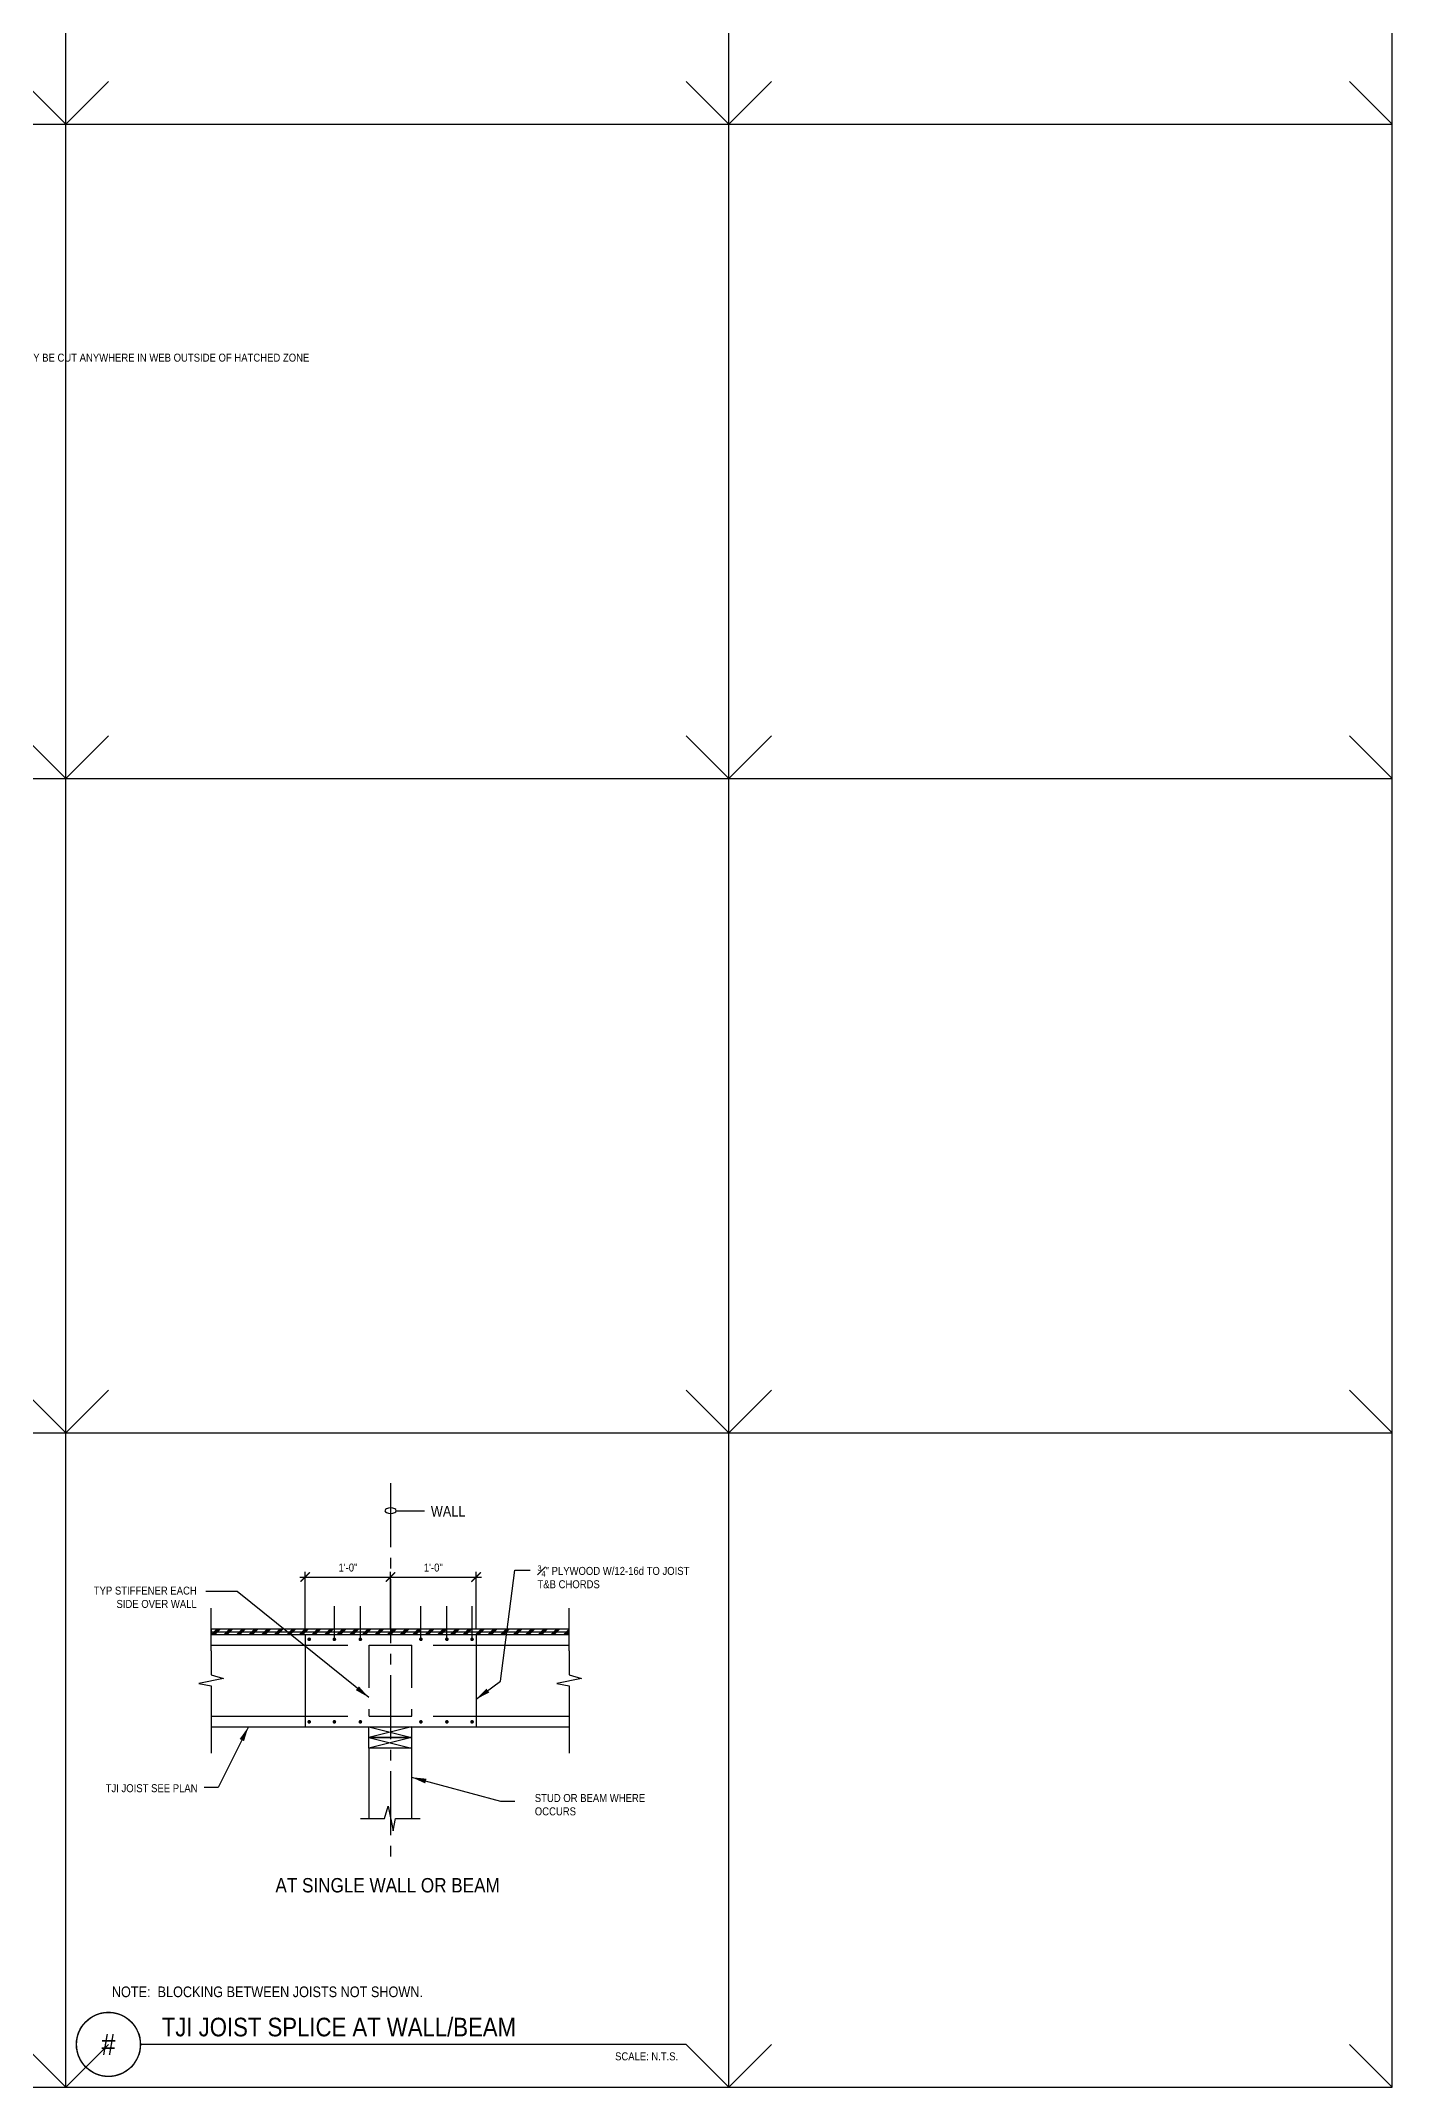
# Model space of a CAD drawing. Header units: inches. Extents: x -16404 to 14624, y -1591 to 16152.
# Drawn here: x -8572.6 to -8382.7, y 5927.5 to 6215.2 of the extents above; entities that cross this region are included whole.
import ezdxf
from ezdxf import colors
from ezdxf.entities.mleader import LeaderData, LeaderLine
from ezdxf.enums import TextEntityAlignment as Align
from ezdxf.math import Vec2, Vec3

# ---------------------------------------------------------------- set-up
doc = ezdxf.new("R2010")
doc.units = ezdxf.units.IN
doc.header["$LTSCALE"] = 24
doc.header["$MEASUREMENT"] = 0
for name, pattern in [('CENTER2', [1.125, 0.75, -0.125, 0.125, -0.125]), ('DASHED2', [0.375, 0.25, -0.125]), ('HIDDEN', [0.375, 0.25, -0.125])]:
    doc.linetypes.add(name, pattern=pattern)
doc.layers.get('0').update_dxf_attribs({"linetype": 'CONTINUOUS'})
doc.layers.get('DefPoints').update_dxf_attribs({"color": 251, "linetype": 'CONTINUOUS'})
for name, color, linetype in [('S-ANNO-DIMS', 2, 'CONTINUOUS'), ('S-ANNO-NOTE', 4, 'CONTINUOUS'), ('S-BREAK', 2, 'CONTINUOUS'), ('S-GRID', 1, 'CENTER2'), ('S-NAIL', 2, 'CONTINUOUS'), ('S-SIMPSON', 2, 'CONTINUOUS'), ('S-WOOD', 3, 'CONTINUOUS')]:
    doc.layers.add(name, color=color, linetype=linetype)
doc.layers.add('S-ANNO-GRID-NONPLOT', color=251, linetype='CONTINUOUS', plot=False)
doc.layers.add('S-HATCH1', color=1, linetype='CONTINUOUS', transparency=0.5)
doc.styles.add('Arial', font='arial.ttf', dxfattribs={"width": 0.85})
doc.dimstyles.new('DIM-12$0', dxfattribs={"dimscale": 12, "dimtxt": 0.09375, "dimasz": 0.109375, "dimexe": 0.0625, "dimexo": 0.0625, "dimgap": 0.0625, "dimtad": 1, "dimdec": 4, "dimzin": 11, "dimdsep": 46, "dimlunit": 4, "dimtxsty": 'Arial', "dimblk": 'ARCHTICK', "dimblk1": 'ARCHTICK', "dimblk2": 'ARCHTICK', "dimsah": 1, "dimcen": 0.125, "dimdle": 0.0625, "dimclrd": 256, "dimclre": 256, "dimclrt": 4, "dimadec": 0, "dimazin": 0, "dimtfac": 0.75, "dimtdec": 4, "dimtofl": 0, "dimtmove": 0, "dimatfit": 3, "dimldrblk": 'ARCHTICK', "dimfxl": 1, "dimfrac": 1, "dimtolj": 1, "dimtzin": 11, "dimarcsym": 0})
doc.dimstyles.new('DIM16$7', dxfattribs={"dimscale": 16, "dimtxt": 0.09375, "dimasz": 0.125, "dimexe": 0.09375, "dimexo": 0.0625, "dimgap": 0.0313, "dimtad": 1, "dimdec": 4, "dimzin": 3, "dimdsep": 46, "dimlunit": 4, "dimtxsty": 'Arial', "dimsah": 1, "dimcen": 0.09, "dimdle": 0.0975, "dimclrd": 256, "dimclre": 256, "dimclrt": 4, "dimazin": 0, "dimtfac": 0.75, "dimtdec": 4, "dimtofl": 0, "dimtmove": 0, "dimatfit": 3, "dimfxl": 1, "dimfrac": 1, "dimtolj": 1, "dimtzin": 0, "dimarcsym": 0})

# ---------------------------------------------------------------- blocks, each defined once
blk = doc.blocks.new('-SYMBRK')
for p, q in [((-0.2, 0), (0.365, 0)), ((0.365, 0), (0.452, 0.29)), ((0.452, 0.29), (0.567, -0.289)), ((0.626, 0), (1.2, 0)), ((0.567, -0.289), (0.626, 0))]:
    blk.add_line(p, q)
blk = doc.blocks.new('_ARCHTICK')
at = {"color": 0, "linetype": 'ByBlock', "const_width": 0.15}
blk.add_lwpolyline([(-0.5, -0.5), (0.5, 0.5)], dxfattribs=at)
blk = doc.blocks.new('*D2139')
at = {"layer": 'DefPoints', "color": 0, "transparency": 16777216}
for p in [(-8523.45, 5999.18), (-8535.45, 5991.12), (-8523.45, 5991.12)]:
    blk.add_point(p, dxfattribs=at)
at = {"layer": 'S-ANNO-DIMS', "lineweight": -2, "transparency": 16777216}
for p, q in [((-8536.2, 5999.18), (-8522.7, 5999.18)), ((-8535.45, 5991.87), (-8535.45, 5999.93)), ((-8523.45, 5991.87), (-8523.45, 5999.93))]:
    blk.add_line(p, q, dxfattribs=at)
at = {"layer": 'S-ANNO-DIMS', "lineweight": -2, "transparency": 16777216, "xscale": 1.3125, "yscale": 1.3125, "zscale": 1.3125, "rotation": 180}
blk.add_blockref('_ARCHTICK', (-8535.45, 5999.18), dxfattribs=at)
at = {"layer": 'S-ANNO-DIMS', "lineweight": -2, "transparency": 16777216, "xscale": 1.3125, "yscale": 1.3125, "zscale": 1.3125}
blk.add_blockref('_ARCHTICK', (-8523.45, 5999.18), dxfattribs=at)
at = {"layer": 'S-ANNO-DIMS', "color": 4, "transparency": 16777216, "insert": (-8529.45, 6000.5), "char_height": 1.125, "attachment_point": 5, "style": 'Arial'}
blk.add_mtext('\\A1;1\'-0"', dxfattribs=at)
blk = doc.blocks.new('*D2140')
at = {"layer": 'DefPoints', "color": 0, "transparency": 16777216}
for p in [(-8511.45, 5999.18), (-8523.45, 5991.12), (-8511.45, 5991.12)]:
    blk.add_point(p, dxfattribs=at)
at = {"layer": 'S-ANNO-DIMS', "lineweight": -2, "transparency": 16777216}
for p, q in [((-8524.2, 5999.18), (-8510.7, 5999.18)), ((-8523.45, 5991.87), (-8523.45, 5999.93)), ((-8511.45, 5991.87), (-8511.45, 5999.93))]:
    blk.add_line(p, q, dxfattribs=at)
at = {"layer": 'S-ANNO-DIMS', "lineweight": -2, "transparency": 16777216, "xscale": 1.3125, "yscale": 1.3125, "zscale": 1.3125, "rotation": 180}
blk.add_blockref('_ARCHTICK', (-8523.45, 5999.18), dxfattribs=at)
at = {"layer": 'S-ANNO-DIMS', "lineweight": -2, "transparency": 16777216, "xscale": 1.3125, "yscale": 1.3125, "zscale": 1.3125}
blk.add_blockref('_ARCHTICK', (-8511.45, 5999.18), dxfattribs=at)
at = {"layer": 'S-ANNO-DIMS', "color": 4, "transparency": 16777216, "insert": (-8517.45, 6000.5), "char_height": 1.125, "attachment_point": 5, "style": 'Arial'}
blk.add_mtext('\\A1;1\'-0"', dxfattribs=at)
blk = doc.blocks.new('Se_24x36_DETAILS_GRID')
for p, q in [((7.767, 23), (15.535, 23)), ((15.535, 23), (23.302, 23)), ((15.535, 15.333), (15.535, 23)), ((23.302, 23), (31.07, 23)), ((23.302, 15.333), (23.302, 23)), ((31.07, 15.333), (31.07, 23)), ((15.535, 15.333), (16.035, 15.833)), ((23.302, 15.333), (23.802, 15.833)), ((7.767, 15.333), (15.535, 15.333)), ((15.535, 15.333), (23.302, 15.333)), ((15.535, 7.667), (15.535, 15.333)), ((23.302, 15.333), (31.07, 15.333)), ((23.302, 7.667), (23.302, 15.333)), ((31.07, 7.667), (31.07, 15.333)), ((15.535, 7.667), (16.035, 8.167)), ((23.302, 7.667), (23.802, 8.167)), ((7.767, 7.667), (15.535, 7.667)), ((15.535, 7.667), (23.302, 7.667)), ((15.535, 0), (15.535, 7.667)), ((23.302, 7.667), (31.07, 7.667)), ((23.302, 0), (23.302, 7.667)), ((31.07, 0), (31.07, 7.667)), ((15.535, 0), (16.035, 0.5)), ((23.302, 0), (23.802, 0.5)), ((7.767, 0), (15.535, 0)), ((15.535, 0), (23.302, 0)), ((23.302, 0), (31.07, 0))]:
    blk.add_line(p, q)
at = {"linetype": 'DASHED2', "ltscale": 0.5}
for p, q in [((15.535, 15.333), (15.035, 15.833)), ((23.302, 15.333), (22.802, 15.833)), ((31.07, 15.333), (30.57, 15.833)), ((15.535, 7.667), (15.035, 8.167)), ((23.302, 7.667), (22.802, 8.167)), ((31.07, 7.667), (30.57, 8.167)), ((15.535, 0), (15.035, 0.5)), ((23.302, 0), (22.802, 0.5)), ((31.07, 0), (30.57, 0.5))]:
    blk.add_line(p, q, dxfattribs=at)
blk = doc.blocks.new('_DotBlank')
at = {"color": 0, "lineweight": -2}
blk.add_line((-0.5, 0), (-1, 0), dxfattribs=at)
blk.add_circle((0, 0), 0.5, dxfattribs=at)
blk = doc.blocks.new('*U335')
at = {"const_width": 0.188}
for points in [[(-4.5, 0, -1), (4.5, 0, 3.732051)], [(-4.5, 0, 1), (4.5, 0, -3.732051)]]:
    blk.add_lwpolyline(points, format="xyb", dxfattribs=at)
blk.add_lwpolyline([(4.5, 0), (81.21, 0)], dxfattribs=at)
blk.add_circle((0, 0), 4.5)
at = {"style": 'Arial', "width": 0.85}
for tag, p in [('DWG_TITLE_1', (7.5, 6.19)), ('DWG_TITLE_2', (7.5, 2.44))]:
    blk.add_attdef(tag, text='', height=2.62, dxfattribs=at).set_placement(p, align=Align.MIDDLE_LEFT)
blk.add_attdef('#', text='', height=3, dxfattribs=at).set_placement((0, 0), align=Align.MIDDLE_CENTER)
blk.add_attdef('SCALE', text='', height=1.12, dxfattribs=at).set_placement((80.08, -1.12), align=Align.TOP_RIGHT)

msp = doc.modelspace()

# ---------------------------------------------------------------- hatches: boundary and pattern name
at = {"layer": 'S-HATCH1'}
h = msp.add_hatch(dxfattribs=at)
h.set_pattern_fill('PLAST', color=256, scale=5, angle=45, style=0)
h.set_pattern_definition([(45, (-8548.1785, 5991.1195), (-0.883883, 0.883883), []), (45, (-8548.289, 5991.23), (-0.883883, 0.883883), []), (45, (-8548.3995, 5991.3405), (-0.883883, 0.883883), [])])
h.paths.add_polyline_path([(-8548.67803, 5991.11949), (-8498.36707, 5991.11949), (-8498.36707, 5991.86949), (-8548.67803, 5991.86949)])

# ---------------------------------------------------------------- linework, layer by layer
at = {"layer": 'S-ANNO-DIMS'}
for p, q in [((-8548.67803, 5988.81611), (-8548.67803, 5994.81611)), ((-8498.36773, 5988.81611), (-8498.36773, 5994.81611)), ((-8548.67803, 5980.41611), (-8548.67803, 5974.41611)), ((-8498.36773, 5980.41611), (-8498.36773, 5974.41611))]:
    msp.add_line(p, q, dxfattribs=at)
msp.add_lwpolyline([(-8522.65183, 6008.50461, 0.260740566), (-8522.85183, 6008.76925, 0.2256), (-8524.05183, 6008.76925, 0.260740566), (-8524.25183, 6008.50461, 0.260740566), (-8524.05183, 6008.23997, 0.2256), (-8522.85183, 6008.23997, 0.260740566), (-8522.65183, 6008.50461), (-8518.7101, 6008.50461)], format="xyb", dxfattribs=at)
at = {"layer": 'S-GRID', "ltscale": 0.5}
msp.add_line((-8523.45183, 6012.36119), (-8523.45183, 5958.73023), dxfattribs=at)
at = {"layer": 'S-NAIL', "const_width": 0.25641}
for points in [[(-8535.02438, 5990.42251, 1), (-8534.76797, 5990.42251, 1)], [(-8531.48722, 5990.42251, 1), (-8531.23081, 5990.42251, 1)], [(-8527.83436, 5990.42251, 1), (-8527.57795, 5990.42251, 1)], [(-8519.3257, 5990.42251, 1), (-8519.06929, 5990.42251, 1)], [(-8515.67284, 5990.42251, 1), (-8515.41643, 5990.42251, 1)], [(-8512.13568, 5990.42251, 1), (-8511.87927, 5990.42251, 1)], [(-8535.02438, 5978.81648, 1), (-8534.76797, 5978.81648, 1)], [(-8531.48722, 5978.81648, 1), (-8531.23081, 5978.81648, 1)], [(-8527.83436, 5978.81648, 1), (-8527.57795, 5978.81648, 1)], [(-8519.3257, 5978.81648, 1), (-8519.06929, 5978.81648, 1)], [(-8515.67284, 5978.81648, 1), (-8515.41643, 5978.81648, 1)], [(-8512.13568, 5978.81648, 1), (-8511.87927, 5978.81648, 1)]]:
    msp.add_lwpolyline(points, format="xyb", close=True, dxfattribs=at)
at = {"layer": 'S-SIMPSON'}
for p, q in [((-8531.35902, 5990.42251), (-8531.35902, 5995.10006)), ((-8527.70615, 5990.42251), (-8527.70615, 5995.10006)), ((-8519.1975, 5990.42251), (-8519.1975, 5995.10006)), ((-8515.54463, 5990.42251), (-8515.54463, 5995.10006)), ((-8512.00748, 5990.42251), (-8512.00748, 5995.10006))]:
    msp.add_line(p, q, dxfattribs=at)
at = {"layer": 'S-WOOD', "color": 1}
msp.add_line((-8548.67803, 5991.49449), (-8498.36707, 5991.49449), dxfattribs=at)
at = {"layer": 'S-WOOD'}
for p, q in [((-8548.67803, 5991.11949), (-8498.36773, 5991.11949)), ((-8535.45183, 5991.11949), (-8535.45183, 5978.11949)), ((-8511.45183, 5991.11949), (-8511.45183, 5978.11949)), ((-8548.67803, 5989.61949), (-8535.45183, 5989.61949)), ((-8511.45183, 5989.61949), (-8498.36773, 5989.61949)), ((-8548.67803, 5979.61949), (-8535.45183, 5979.61949)), ((-8511.45183, 5979.61949), (-8498.36773, 5979.61949)), ((-8548.67803, 5978.11949), (-8498.36773, 5978.11949)), ((-8526.50718, 5975.11949), (-8526.50718, 5965.21978)), ((-8520.50718, 5975.11949), (-8520.50718, 5965.21978))]:
    msp.add_line(p, q, dxfattribs=at)
at = {"layer": 'S-WOOD', "color": 2, "linetype": 'HIDDEN'}
for p, q in [((-8535.45183, 5989.61949), (-8511.45183, 5989.61949)), ((-8526.50718, 5989.61949), (-8526.50718, 5979.61949)), ((-8520.50718, 5989.61949), (-8520.50718, 5979.61949)), ((-8535.45183, 5979.61949), (-8511.45183, 5979.61949))]:
    msp.add_line(p, q, dxfattribs=at)
at = {"layer": 'S-WOOD', "color": 2}
for p, q in [((-8520.50718, 5978.11949), (-8526.50718, 5976.61949)), ((-8526.50718, 5978.11949), (-8520.50718, 5976.61949)), ((-8526.50718, 5976.61949), (-8520.50718, 5975.11949)), ((-8520.50718, 5976.61949), (-8526.50718, 5975.11949))]:
    msp.add_line(p, q, dxfattribs=at)
at = {"layer": 'S-WOOD'}
for points in [[(-8548.67803, 5991.11949), (-8498.36707, 5991.11949), (-8498.36707, 5991.86949), (-8548.67803, 5991.86949)], [(-8520.50718, 5978.11949), (-8520.50718, 5976.61949), (-8526.50718, 5976.61949), (-8526.50718, 5978.11949)], [(-8520.50718, 5976.61949), (-8520.50718, 5975.11949), (-8526.50718, 5975.11949), (-8526.50718, 5976.61949)]]:
    msp.add_lwpolyline(points, close=True, dxfattribs=at)

# ---------------------------------------------------------------- block references
at = {"layer": 'S-ANNO-GRID-NONPLOT', "xscale": 12, "yscale": 12, "zscale": 12}
for p in [(-8755.5314, 6203.4655), (-8755.5314, 5927.4655)]:
    msp.add_blockref('Se_24x36_DETAILS_GRID', p, dxfattribs=at)
at = {"layer": 'S-ANNO-NOTE'}
msp.add_blockref('*U335', (-8563.1132, 5933.4655), dxfattribs=at).add_auto_attribs({'#': '#', 'DWG_TITLE_2': 'TJI JOIST SPLICE AT WALL/BEAM', 'SCALE': 'SCALE: N.T.S.'})
at = {"layer": 'S-BREAK', "xscale": 6, "yscale": 6, "zscale": 6, "rotation": 270}
for p in [(-8548.67803, 5987.61611), (-8498.36773, 5987.61611)]:
    msp.add_blockref('-SYMBRK', p, dxfattribs=at)
at = {"layer": 'S-BREAK', "xscale": 6, "yscale": 6, "zscale": 6}
msp.add_blockref('-SYMBRK', (-8526.50718, 5965.21978), dxfattribs=at)

# ---------------------------------------------------------------- texts
at = {"layer": 'S-ANNO-NOTE', "style": 'Arial', "width": 0.85}
for s, p in [('WALL ', (-8517.79497, 6008.42995)), ('NOTE:  BLOCKING BETWEEN JOISTS NOT SHOWN.', (-8562.63772, 5940.85799))]:
    msp.add_text(s, height=1.5, dxfattribs=at).set_placement(p, align=Align.MIDDLE_LEFT)
at = {"layer": 'S-ANNO-NOTE', "color": 6, "style": 'Arial', "width": 0.85}
msp.add_text('AT SINGLE WALL OR BEAM', height=2.025, dxfattribs=at).set_placement((-8523.87873, 5955.84471), align=Align.MIDDLE)
at = {"layer": 'S-ANNO-NOTE', "color": 4, "char_height": 1.125, "style": 'Arial'}
for s, insert, width, attachment_point in [('\\A1;{\\H0.7x;\\S3#4;}" PLYWOOD W/12-16d TO JOIST T&B CHORDS', (-8502.80995, 6000.82567), 19.9615765, 1), ('TYP STIFFENER EACH SIDE OVER WALL', (-8550.70072, 5997.83313), 16.4138698, 3), ('\\A1;TJI JOIST SEE PLAN', (-8550.58908, 5970.05132), 19.9615765, 3), ('\\A1;STUD OR BEAM WHERE OCCURS', (-8503.18697, 5968.67158), 19.9615765, 1)]:
    msp.add_mtext(s, dxfattribs=dict(at, insert=insert, width=width, attachment_point=attachment_point))

# ---------------------------------------------------------------- dimensions: what is measured, and where the dimension line sits
at = {"layer": 'S-ANNO-DIMS'}
for base, p1, p2, picture, middle in [((-8523.45183, 5999.17502), (-8535.45183, 5991.11949), (-8523.45183, 5991.11949), '*D2139', (-8529.45183, 6000.49941)), ((-8511.45183, 5999.17502), (-8523.45183, 5991.11949), (-8511.45183, 5991.11949), '*D2140', (-8517.45183, 6000.49941))]:
    dim = msp.add_linear_dim(base=base, p1=p1, p2=p2, dimstyle='DIM-12$0', dxfattribs=at)
    dim.commit()
    dim.dimension.update_dxf_attribs({"geometry": picture, "text_midpoint": middle})

# ---------------------------------------------------------------- leaders
for points in [[(-8511.45183, 5981.98273), (-8507.98868, 5984.54874), (-8506.01076, 6000.14062), (-8503.82678, 6000.14062)], [(-8526.50718, 5982.2343), (-8545.04138, 5997.15669), (-8549.41378, 5997.15669)], [(-8543.43744, 5978.11949), (-8547.68149, 5969.58349), (-8549.68149, 5969.58349)], [(-8520.50718, 5971.02822), (-8508.01485, 5967.66238), (-8506.01485, 5967.66238)]]:
    msp.add_leader(points, dimstyle='DIM16$7', override={"dimasz": 0.13}, dxfattribs=at)
at = {"layer": 'S-ANNO-NOTE'}
ml = msp.add_multileader_mtext('Standard', dxfattribs=at)
ml.set_content('\\A1;{\\C4;1\\H0.7x;\\S1#2;\\H1.42857x;"%%C HOLE MAY BE CUT ANYWHERE IN WEB OUTSIDE OF HATCHED ZONE}', color=4, style='Arial')
ml.set_leader_properties(color=2)
ml.set_arrow_properties(name='DOTBLANK')
ml.build(insert=Vec2(0, 0))
ml.multileader.update_dxf_attribs({"dogleg_length": 0.36, "arrow_head_size": 3, "scale": 12})
ctx = ml.context
ctx.base_point, ctx.scale, ctx.char_height, ctx.arrow_head_size, ctx.landing_gap_size, ctx.plane_origin = Vec3(-8584.5465, 6170.83901), 12, 1.125, 3, 1.08, Vec3(-8552.46838, 6483.65311)
notes = []
notes.append((ctx, [(1, (1, 1, 0), (-8586.0465, 6170.83901), (1, 0), 1.5, [(0, [(-8596.01493, 6160.87058)], 0, [])])]))
ctx.mtext.insert, ctx.mtext.width, ctx.mtext.flow_direction = Vec3(-8583.4665, 6171.41111), 10.1672145, 5
for ctx, leaders in notes:
    for number, flags, end, landing, length, lines in leaders:
        leader = LeaderData()
        leader.index, (leader.has_last_leader_line, leader.has_dogleg_vector, leader.attachment_direction) = number, flags
        leader.last_leader_point, leader.dogleg_vector, leader.dogleg_length = Vec3(end), Vec3(landing), length
        for number, points, colour, breaks in lines:
            line = LeaderLine()
            line.index, line.vertices, line.color, line.breaks = number, Vec3.list(points), colors.encode_raw_color(colour), breaks
            leader.lines.append(line)
        ctx.leaders.append(leader)

doc.saveas('drawing.dxf')
